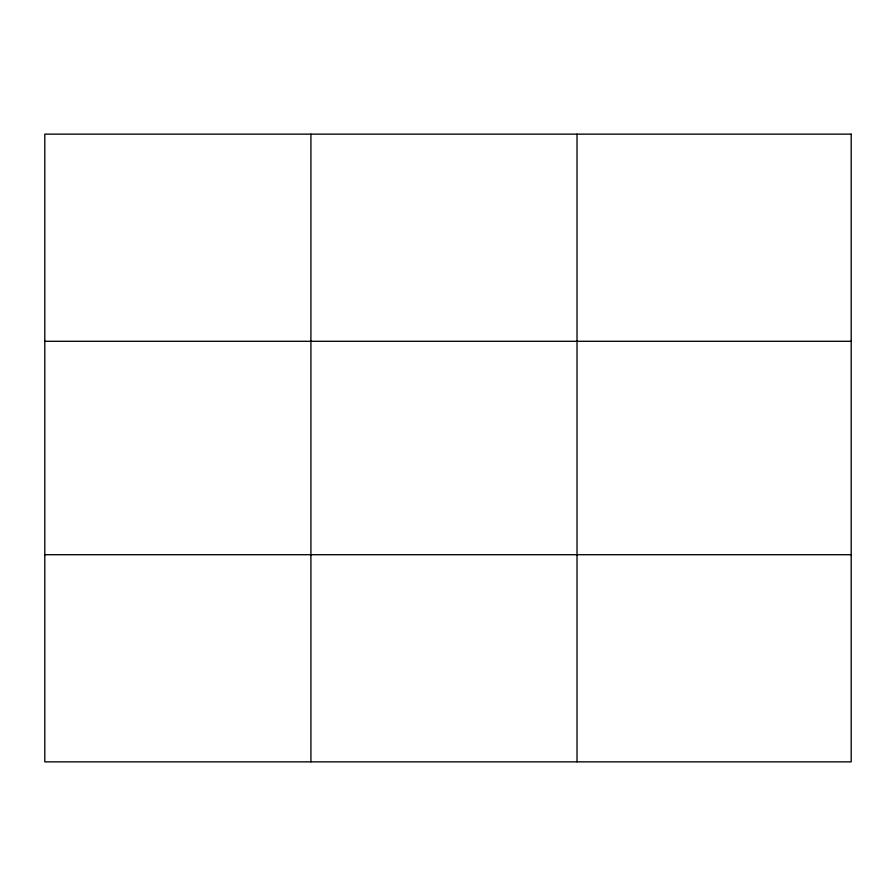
<?xml version="1.0" encoding="UTF-8"?>
<svg xmlns="http://www.w3.org/2000/svg" width="896" height="896" viewBox="0 0 896 896"><rect width="100%" height="100%" fill="white"/><g stroke="black" fill="none" stroke-linecap="round" stroke-linejoin="round"><path stroke-width="1.34" d="M310.912 761.858L310.912 134.142M577.024 761.858L577.024 134.142M44.8 341.286L851.2 341.286M44.8 554.714L851.2 554.714M851.2 134.142L851.2 761.858L44.8 761.858L44.8 134.142L851.2 134.142"/></g></svg>
